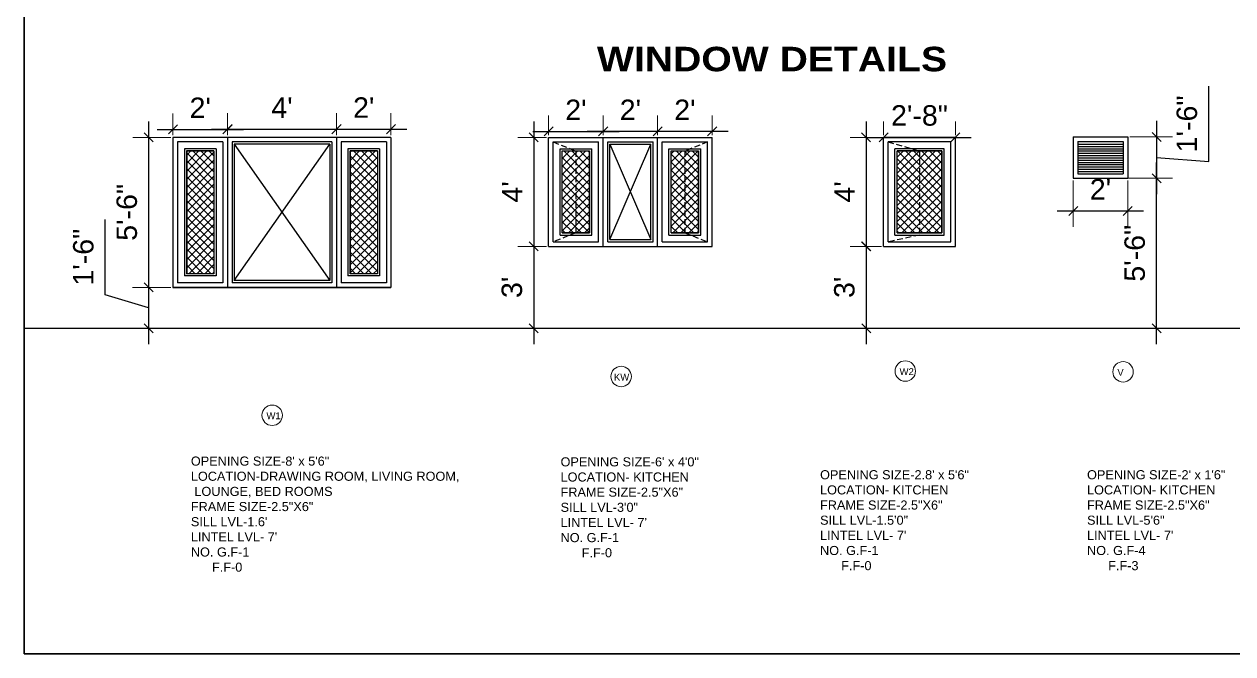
# Model space of a CAD drawing. Header units: inches. Extents: x 127248 to 130601, y 247968 to 250486.
# Drawn here: x 128430 to 128963, y 247985 to 248262 of the extents above; entities that cross this region are included whole.
import ezdxf

# ---------------------------------------------------------------- set-up
doc = ezdxf.new("R2010")
doc.units = ezdxf.units.IN
doc.header["$LTSCALE"] = 10
doc.header["$MEASUREMENT"] = 0
doc.header["$PDMODE"] = 35
doc.linetypes.add('DASHED2', pattern=[0.375, 0.25, -0.125])
doc.layers.get('0').update_dxf_attribs({"linetype": 'CONTINUOUS'})
doc.layers.get('Defpoints').update_dxf_attribs({"linetype": 'CONTINUOUS'})
doc.layers.add('DEFAULT COPY', color=7, linetype='CONTINUOUS')
for name, color, linetype, lineweight in [('dim', 7, 'CONTINUOUS', 13), ('FORMAT', 7, 'CONTINUOUS', 60), ('TEXT', 254, 'CONTINUOUS', 25)]:
    doc.layers.add(name, color=color, linetype=linetype, lineweight=lineweight)
doc.layers.add('dimention', color=7, linetype='CONTINUOUS', lineweight=9, true_color=0x242424)
doc.styles.add('10', font='arial.ttf', dxfattribs={"height": 9})
doc.styles.get("Standard").update_dxf_attribs({"font": 'arial.ttf', "height": 12})
doc.dimstyles.new('10', dxfattribs={"dimtxt": 6, "dimasz": 4, "dimexe": 7, "dimexo": 1, "dimgap": 5, "dimtad": 1, "dimdec": 0, "dimzin": 0, "dimdsep": 46, "dimlunit": 4, "dimtxsty": '10', "dimblk": 'OBLIQUE', "dimcen": 10, "dimdle": 7, "dimclre": 8, "dimadec": 0, "dimazin": 0, "dimtfac": 10, "dimtdec": 0, "dimtofl": 0, "dimtmove": 0, "dimatfit": 3, "dimfxl": 1, "dimtolj": 1, "dimtzin": 0, "dimlwe": 15, "dimarcsym": 0})

# ---------------------------------------------------------------- blocks, each defined once
blk = doc.blocks.new('_Oblique')
at = {"color": 0, "linetype": 'ByBlock', "lineweight": -2}
blk.add_line((-0.5, -0.5), (0.5, 0.5), dxfattribs=at)
blk = doc.blocks.new('*D121')
at = {"layer": 'Defpoints', "color": 0, "linetype": 'Continuous', "transparency": 16777216}
for p in [(128495.99, 248212.64), (128519.99, 248216.14), (128519.99, 248212.64)]:
    blk.add_point(p, dxfattribs=at)
at = {"layer": 'dimention', "color": 8, "linetype": 'Continuous', "lineweight": 15, "transparency": 16777216}
for p, q in [((128495.99, 248213.64), (128495.99, 248223.14)), ((128519.99, 248213.64), (128519.99, 248223.14))]:
    blk.add_line(p, q, dxfattribs=at)
at = {"layer": 'dimention', "color": 0, "linetype": 'Continuous', "lineweight": -2, "transparency": 16777216}
blk.add_line((128488.99, 248216.14), (128526.99, 248216.14), dxfattribs=at)
at = {"layer": 'dimention', "color": 0, "linetype": 'Continuous', "lineweight": -2, "transparency": 16777216, "xscale": 4, "yscale": 4, "zscale": 4, "rotation": 180}
blk.add_blockref('_Oblique', (128495.99, 248216.14), dxfattribs=at)
at = {"layer": 'dimention', "color": 0, "linetype": 'Continuous', "lineweight": -2, "transparency": 16777216, "xscale": 4, "yscale": 4, "zscale": 4}
blk.add_blockref('_Oblique', (128519.99, 248216.14), dxfattribs=at)
at = {"layer": 'dimention', "color": 0, "linetype": 'Continuous', "transparency": 16777216, "insert": (128507.99, 248225.66), "char_height": 9, "attachment_point": 5, "style": '10'}
blk.add_mtext("\\A1;2'", dxfattribs=at)
blk = doc.blocks.new('*D122')
at = {"layer": 'Defpoints', "color": 0, "linetype": 'Continuous', "transparency": 16777216}
for p in [(128519.99, 248212.64), (128567.99, 248216.23), (128567.99, 248212.64)]:
    blk.add_point(p, dxfattribs=at)
at = {"layer": 'dimention', "color": 8, "linetype": 'Continuous', "lineweight": 15, "transparency": 16777216}
for p, q in [((128519.99, 248213.64), (128519.99, 248223.23)), ((128567.99, 248213.64), (128567.99, 248223.23))]:
    blk.add_line(p, q, dxfattribs=at)
at = {"layer": 'dimention', "color": 0, "linetype": 'Continuous', "lineweight": -2, "transparency": 16777216}
blk.add_line((128512.99, 248216.23), (128574.99, 248216.23), dxfattribs=at)
at = {"layer": 'dimention', "color": 0, "linetype": 'Continuous', "lineweight": -2, "transparency": 16777216, "xscale": 4, "yscale": 4, "zscale": 4, "rotation": 180}
blk.add_blockref('_Oblique', (128519.99, 248216.23), dxfattribs=at)
at = {"layer": 'dimention', "color": 0, "linetype": 'Continuous', "lineweight": -2, "transparency": 16777216, "xscale": 4, "yscale": 4, "zscale": 4}
blk.add_blockref('_Oblique', (128567.99, 248216.23), dxfattribs=at)
at = {"layer": 'dimention', "color": 0, "linetype": 'Continuous', "transparency": 16777216, "insert": (128543.99, 248225.73), "char_height": 9, "attachment_point": 5, "style": '10'}
blk.add_mtext("\\A1;4'", dxfattribs=at)
blk = doc.blocks.new('*D123')
at = {"layer": 'Defpoints', "color": 0, "linetype": 'Continuous', "transparency": 16777216}
for p in [(128661.43, 248212.64), (128685.43, 248215.24), (128685.43, 248212.64)]:
    blk.add_point(p, dxfattribs=at)
at = {"layer": 'dimention', "color": 8, "linetype": 'Continuous', "lineweight": 15, "transparency": 16777216}
for p, q in [((128661.43, 248213.64), (128661.43, 248222.24)), ((128685.43, 248213.64), (128685.43, 248222.24))]:
    blk.add_line(p, q, dxfattribs=at)
at = {"layer": 'dimention', "color": 0, "linetype": 'Continuous', "lineweight": -2, "transparency": 16777216}
blk.add_line((128654.43, 248215.24), (128692.43, 248215.24), dxfattribs=at)
at = {"layer": 'dimention', "color": 0, "linetype": 'Continuous', "lineweight": -2, "transparency": 16777216, "xscale": 4, "yscale": 4, "zscale": 4, "rotation": 180}
blk.add_blockref('_Oblique', (128661.43, 248215.24), dxfattribs=at)
at = {"layer": 'dimention', "color": 0, "linetype": 'Continuous', "lineweight": -2, "transparency": 16777216, "xscale": 4, "yscale": 4, "zscale": 4}
blk.add_blockref('_Oblique', (128685.43, 248215.24), dxfattribs=at)
at = {"layer": 'dimention', "color": 0, "linetype": 'Continuous', "transparency": 16777216, "insert": (128673.43, 248224.76), "char_height": 9, "attachment_point": 5, "style": '10'}
blk.add_mtext("\\A1;2'", dxfattribs=at)
blk = doc.blocks.new('*D124')
at = {"layer": 'Defpoints', "color": 0, "linetype": 'Continuous', "transparency": 16777216}
for p in [(128709.43, 248215.24), (128709.43, 248212.64), (128733.43, 248212.64)]:
    blk.add_point(p, dxfattribs=at)
at = {"layer": 'dimention', "color": 8, "linetype": 'Continuous', "lineweight": 15, "transparency": 16777216}
for p, q in [((128709.43, 248213.64), (128709.43, 248222.24)), ((128733.43, 248213.64), (128733.43, 248222.24))]:
    blk.add_line(p, q, dxfattribs=at)
at = {"layer": 'dimention', "color": 0, "linetype": 'Continuous', "lineweight": -2, "transparency": 16777216}
blk.add_line((128740.43, 248215.24), (128702.43, 248215.24), dxfattribs=at)
at = {"layer": 'dimention', "color": 0, "linetype": 'Continuous', "lineweight": -2, "transparency": 16777216, "xscale": 4, "yscale": 4, "zscale": 4, "rotation": 180}
blk.add_blockref('_Oblique', (128709.43, 248215.24), dxfattribs=at)
at = {"layer": 'dimention', "color": 0, "linetype": 'Continuous', "lineweight": -2, "transparency": 16777216, "xscale": 4, "yscale": 4, "zscale": 4}
blk.add_blockref('_Oblique', (128733.43, 248215.24), dxfattribs=at)
at = {"layer": 'dimention', "color": 0, "linetype": 'Continuous', "transparency": 16777216, "insert": (128721.43, 248224.76), "char_height": 9, "attachment_point": 5, "style": '10'}
blk.add_mtext("\\A1;2'", dxfattribs=at)
blk = doc.blocks.new('*D125')
at = {"layer": 'Defpoints', "color": 0, "linetype": 'Continuous', "transparency": 16777216}
for p in [(128685.43, 248215.24), (128685.43, 248212.64), (128709.43, 248212.64)]:
    blk.add_point(p, dxfattribs=at)
at = {"layer": 'dimention', "color": 8, "linetype": 'Continuous', "lineweight": 15, "transparency": 16777216}
for p, q in [((128685.43, 248213.64), (128685.43, 248222.24)), ((128709.43, 248213.64), (128709.43, 248222.24))]:
    blk.add_line(p, q, dxfattribs=at)
at = {"layer": 'dimention', "color": 0, "linetype": 'Continuous', "lineweight": -2, "transparency": 16777216}
blk.add_line((128716.43, 248215.24), (128678.43, 248215.24), dxfattribs=at)
at = {"layer": 'dimention', "color": 0, "linetype": 'Continuous', "lineweight": -2, "transparency": 16777216, "xscale": 4, "yscale": 4, "zscale": 4, "rotation": 180}
blk.add_blockref('_Oblique', (128685.43, 248215.24), dxfattribs=at)
at = {"layer": 'dimention', "color": 0, "linetype": 'Continuous', "lineweight": -2, "transparency": 16777216, "xscale": 4, "yscale": 4, "zscale": 4}
blk.add_blockref('_Oblique', (128709.43, 248215.24), dxfattribs=at)
at = {"layer": 'dimention', "color": 0, "linetype": 'Continuous', "transparency": 16777216, "insert": (128697.43, 248224.76), "char_height": 9, "attachment_point": 5, "style": '10'}
blk.add_mtext("\\A1;2'", dxfattribs=at)
blk = doc.blocks.new('*D126')
at = {"layer": 'Defpoints', "color": 0, "linetype": 'Continuous', "transparency": 16777216}
for p in [(128661.43, 248212.64), (128654.88, 248164.64), (128661.43, 248164.64)]:
    blk.add_point(p, dxfattribs=at)
at = {"layer": 'dimention', "color": 0, "linetype": 'Continuous', "lineweight": -2, "transparency": 16777216}
blk.add_line((128654.88, 248219.64), (128654.88, 248157.64), dxfattribs=at)
at = {"layer": 'dimention', "color": 8, "linetype": 'Continuous', "lineweight": 15, "transparency": 16777216}
for p, q in [((128660.43, 248212.64), (128647.88, 248212.64)), ((128660.43, 248164.64), (128647.88, 248164.64))]:
    blk.add_line(p, q, dxfattribs=at)
at = {"layer": 'dimention', "color": 0, "linetype": 'Continuous', "lineweight": -2, "transparency": 16777216, "xscale": 4, "yscale": 4, "zscale": 4}
for p, rotation in [((128654.88, 248212.64), 90), ((128654.88, 248164.64), 270)]:
    blk.add_blockref('_Oblique', p, dxfattribs=dict(at, rotation=rotation))
at = {"layer": 'dimention', "color": 0, "linetype": 'Continuous', "transparency": 16777216, "insert": (128645.38, 248188.64), "char_height": 9, "attachment_point": 5, "rotation": 90, "style": '10'}
blk.add_mtext("\\A1;4'", dxfattribs=at)
blk = doc.blocks.new('*D131')
at = {"layer": 'Defpoints', "color": 0, "linetype": 'Continuous', "transparency": 16777216}
for p in [(128808.95, 248212.64), (128840.55, 248212.64), (128840.55, 248212.64)]:
    blk.add_point(p, dxfattribs=at)
at = {"layer": 'dimention', "color": 8, "linetype": 'Continuous', "lineweight": 15, "transparency": 16777216}
for p, q in [((128808.95, 248213.64), (128808.95, 248219.64)), ((128840.55, 248213.64), (128840.55, 248219.64))]:
    blk.add_line(p, q, dxfattribs=at)
at = {"layer": 'dimention', "color": 0, "linetype": 'Continuous', "lineweight": -2, "transparency": 16777216}
blk.add_line((128801.95, 248212.64), (128847.55, 248212.64), dxfattribs=at)
at = {"layer": 'dimention', "color": 0, "linetype": 'Continuous', "lineweight": -2, "transparency": 16777216, "xscale": 4, "yscale": 4, "zscale": 4, "rotation": 180}
blk.add_blockref('_Oblique', (128808.95, 248212.64), dxfattribs=at)
at = {"layer": 'dimention', "color": 0, "linetype": 'Continuous', "lineweight": -2, "transparency": 16777216, "xscale": 4, "yscale": 4, "zscale": 4}
blk.add_blockref('_Oblique', (128840.55, 248212.64), dxfattribs=at)
at = {"layer": 'dimention', "color": 0, "linetype": 'Continuous', "transparency": 16777216, "insert": (128824.75, 248222.23), "char_height": 9, "attachment_point": 5, "style": '10'}
blk.add_mtext('\\A1;2\'-8"', dxfattribs=at)
blk = doc.blocks.new('*D132')
at = {"layer": 'Defpoints', "color": 0, "linetype": 'Continuous', "transparency": 16777216}
for p in [(128808.95, 248212.64), (128801.23, 248164.64), (128808.95, 248164.64)]:
    blk.add_point(p, dxfattribs=at)
at = {"layer": 'dimention', "color": 0, "linetype": 'Continuous', "lineweight": -2, "transparency": 16777216}
blk.add_line((128801.23, 248219.64), (128801.23, 248157.64), dxfattribs=at)
at = {"layer": 'dimention', "color": 8, "linetype": 'Continuous', "lineweight": 15, "transparency": 16777216}
for p, q in [((128807.95, 248212.64), (128794.23, 248212.64)), ((128807.95, 248164.64), (128794.23, 248164.64))]:
    blk.add_line(p, q, dxfattribs=at)
at = {"layer": 'dimention', "color": 0, "linetype": 'Continuous', "lineweight": -2, "transparency": 16777216, "xscale": 4, "yscale": 4, "zscale": 4}
for p, rotation in [((128801.23, 248212.64), 90), ((128801.23, 248164.64), 270)]:
    blk.add_blockref('_Oblique', p, dxfattribs=dict(at, rotation=rotation))
at = {"layer": 'dimention', "color": 0, "linetype": 'Continuous', "transparency": 16777216, "insert": (128791.73, 248188.64), "char_height": 9, "attachment_point": 5, "rotation": 90, "style": '10'}
blk.add_mtext("\\A1;4'", dxfattribs=at)
blk = doc.blocks.new('*D133')
at = {"layer": 'Defpoints', "color": 0, "linetype": 'Continuous', "transparency": 16777216}
for p in [(128916.45, 248212.84), (128916.45, 248194.64), (128929.16, 248194.64)]:
    blk.add_point(p, dxfattribs=at)
at = {"layer": 'dimention', "color": 0, "linetype": 'Continuous', "lineweight": -2, "transparency": 16777216}
for p, q in [((128952.15, 248202.02), (128952.15, 248235.1)), ((128929.16, 248219.84), (128929.16, 248187.64)), ((128929.16, 248203.74), (128952.15, 248202.02))]:
    blk.add_line(p, q, dxfattribs=at)
at = {"layer": 'dimention', "color": 8, "linetype": 'Continuous', "lineweight": 15, "transparency": 16777216}
for p, q in [((128917.45, 248212.84), (128936.16, 248212.84)), ((128917.45, 248194.64), (128936.16, 248194.64))]:
    blk.add_line(p, q, dxfattribs=at)
at = {"layer": 'dimention', "color": 0, "linetype": 'Continuous', "lineweight": -2, "transparency": 16777216, "xscale": 4, "yscale": 4, "zscale": 4}
for p, rotation in [((128929.16, 248212.84), 90), ((128929.16, 248194.64), 270)]:
    blk.add_blockref('_Oblique', p, dxfattribs=dict(at, rotation=rotation))
at = {"layer": 'dimention', "color": 0, "linetype": 'Continuous', "transparency": 16777216, "insert": (128942.55, 248218.56), "char_height": 9, "attachment_point": 5, "rotation": 90, "style": '10'}
blk.add_mtext('\\A1;1\'-6"', dxfattribs=at)
blk = doc.blocks.new('*D134')
at = {"layer": 'Defpoints', "color": 0, "linetype": 'Continuous', "transparency": 16777216}
for p in [(128892.45, 248194.72), (128916.45, 248194.72), (128916.45, 248180.27)]:
    blk.add_point(p, dxfattribs=at)
at = {"layer": 'dimention', "color": 8, "linetype": 'Continuous', "lineweight": 15, "transparency": 16777216}
for p, q in [((128892.45, 248193.72), (128892.45, 248173.27)), ((128916.45, 248193.72), (128916.45, 248173.27))]:
    blk.add_line(p, q, dxfattribs=at)
at = {"layer": 'dimention', "color": 0, "linetype": 'Continuous', "lineweight": -2, "transparency": 16777216}
blk.add_line((128885.45, 248180.27), (128923.45, 248180.27), dxfattribs=at)
at = {"layer": 'dimention', "color": 0, "linetype": 'Continuous', "lineweight": -2, "transparency": 16777216, "xscale": 4, "yscale": 4, "zscale": 4, "rotation": 180}
blk.add_blockref('_Oblique', (128892.45, 248180.27), dxfattribs=at)
at = {"layer": 'dimention', "color": 0, "linetype": 'Continuous', "lineweight": -2, "transparency": 16777216, "xscale": 4, "yscale": 4, "zscale": 4}
blk.add_blockref('_Oblique', (128916.45, 248180.27), dxfattribs=at)
at = {"layer": 'dimention', "color": 0, "linetype": 'Continuous', "transparency": 16777216, "insert": (128904.45, 248189.79), "char_height": 9, "attachment_point": 5, "style": '10'}
blk.add_mtext("\\A1;2'", dxfattribs=at)
blk = doc.blocks.new('*D135')
at = {"layer": 'Defpoints', "color": 0, "linetype": 'Continuous', "transparency": 16777216}
for p in [(128898.16, 248194.64), (128929.16, 248194.64), (128898.16, 248128.64)]:
    blk.add_point(p, dxfattribs=at)
at = {"layer": 'dimention', "color": 0, "linetype": 'Continuous', "lineweight": -2, "transparency": 16777216}
blk.add_line((128929.16, 248121.64), (128929.16, 248201.64), dxfattribs=at)
at = {"layer": 'dimention', "color": 8, "linetype": 'Continuous', "lineweight": 15, "transparency": 16777216}
for p, q in [((128899.16, 248194.64), (128936.16, 248194.64)), ((128899.16, 248128.64), (128936.16, 248128.64))]:
    blk.add_line(p, q, dxfattribs=at)
at = {"layer": 'dimention', "color": 0, "linetype": 'Continuous', "lineweight": -2, "transparency": 16777216, "xscale": 4, "yscale": 4, "zscale": 4}
for p, rotation in [((128929.16, 248194.64), 90), ((128929.16, 248128.64), 270)]:
    blk.add_blockref('_Oblique', p, dxfattribs=dict(at, rotation=rotation))
at = {"layer": 'dimention', "color": 0, "linetype": 'Continuous', "transparency": 16777216, "insert": (128919.56, 248161.64), "char_height": 9, "attachment_point": 5, "rotation": 90, "style": '10'}
blk.add_mtext('\\A1;5\'-6"', dxfattribs=at)
blk = doc.blocks.new('*D136')
at = {"layer": 'Defpoints', "color": 0, "linetype": 'Continuous', "transparency": 16777216}
for p in [(128567.99, 248212.64), (128591.99, 248216.23), (128591.99, 248212.64)]:
    blk.add_point(p, dxfattribs=at)
at = {"layer": 'dimention', "color": 8, "linetype": 'Continuous', "lineweight": 15, "transparency": 16777216}
for p, q in [((128567.99, 248213.64), (128567.99, 248223.23)), ((128591.99, 248213.64), (128591.99, 248223.23))]:
    blk.add_line(p, q, dxfattribs=at)
at = {"layer": 'dimention', "color": 0, "linetype": 'Continuous', "lineweight": -2, "transparency": 16777216}
blk.add_line((128560.99, 248216.23), (128598.99, 248216.23), dxfattribs=at)
at = {"layer": 'dimention', "color": 0, "linetype": 'Continuous', "lineweight": -2, "transparency": 16777216, "xscale": 4, "yscale": 4, "zscale": 4, "rotation": 180}
blk.add_blockref('_Oblique', (128567.99, 248216.23), dxfattribs=at)
at = {"layer": 'dimention', "color": 0, "linetype": 'Continuous', "lineweight": -2, "transparency": 16777216, "xscale": 4, "yscale": 4, "zscale": 4}
blk.add_blockref('_Oblique', (128591.99, 248216.23), dxfattribs=at)
at = {"layer": 'dimention', "color": 0, "linetype": 'Continuous', "transparency": 16777216, "insert": (128579.99, 248225.75), "char_height": 9, "attachment_point": 5, "style": '10'}
blk.add_mtext("\\A1;2'", dxfattribs=at)
blk = doc.blocks.new('*D137')
at = {"layer": 'Defpoints', "color": 0, "linetype": 'Continuous', "transparency": 16777216}
for p in [(128661.43, 248164.64), (128654.88, 248128.64), (128654.88, 248128.64)]:
    blk.add_point(p, dxfattribs=at)
at = {"layer": 'dimention', "color": 0, "linetype": 'Continuous', "lineweight": -2, "transparency": 16777216}
blk.add_line((128654.88, 248171.64), (128654.88, 248121.64), dxfattribs=at)
at = {"layer": 'dimention', "color": 8, "linetype": 'Continuous', "lineweight": 15, "transparency": 16777216}
for p, q in [((128660.43, 248164.64), (128647.88, 248164.64)), ((128653.88, 248128.64), (128647.88, 248128.64))]:
    blk.add_line(p, q, dxfattribs=at)
at = {"layer": 'dimention', "color": 0, "linetype": 'Continuous', "lineweight": -2, "transparency": 16777216, "xscale": 4, "yscale": 4, "zscale": 4}
for p, rotation in [((128654.88, 248164.64), 90), ((128654.88, 248128.64), 270)]:
    blk.add_blockref('_Oblique', p, dxfattribs=dict(at, rotation=rotation))
at = {"layer": 'dimention', "color": 0, "linetype": 'Continuous', "transparency": 16777216, "insert": (128645.28, 248146.64), "char_height": 9, "attachment_point": 5, "rotation": 90, "style": '10'}
blk.add_mtext("\\A1;3'", dxfattribs=at)
blk = doc.blocks.new('*D138')
at = {"layer": 'Defpoints', "color": 0, "linetype": 'Continuous', "transparency": 16777216}
for p in [(128495.99, 248212.64), (128485.27, 248146.64), (128495.99, 248146.64)]:
    blk.add_point(p, dxfattribs=at)
at = {"layer": 'dimention', "color": 0, "linetype": 'Continuous', "lineweight": -2, "transparency": 16777216}
blk.add_line((128485.27, 248219.64), (128485.27, 248139.64), dxfattribs=at)
at = {"layer": 'dimention', "color": 8, "linetype": 'Continuous', "lineweight": 15, "transparency": 16777216}
for p, q in [((128494.99, 248212.64), (128478.27, 248212.64)), ((128494.99, 248146.64), (128478.27, 248146.64))]:
    blk.add_line(p, q, dxfattribs=at)
at = {"layer": 'dimention', "color": 0, "linetype": 'Continuous', "lineweight": -2, "transparency": 16777216, "xscale": 4, "yscale": 4, "zscale": 4}
for p, rotation in [((128485.27, 248212.64), 90), ((128485.27, 248146.64), 270)]:
    blk.add_blockref('_Oblique', p, dxfattribs=dict(at, rotation=rotation))
at = {"layer": 'dimention', "color": 0, "linetype": 'Continuous', "transparency": 16777216, "insert": (128475.68, 248179.64), "char_height": 9, "attachment_point": 5, "rotation": 90, "style": '10'}
blk.add_mtext('\\A1;5\'-6"', dxfattribs=at)
blk = doc.blocks.new('*D139')
at = {"layer": 'Defpoints', "color": 0, "linetype": 'Continuous', "transparency": 16777216}
for p in [(128495.99, 248146.64), (128485.22, 248128.64), (128495.99, 248128.64)]:
    blk.add_point(p, dxfattribs=at)
at = {"layer": 'dimention', "color": 0, "linetype": 'Continuous', "lineweight": -2, "transparency": 16777216}
for p, q in [((128466.13, 248143.37), (128466.13, 248176.44)), ((128485.22, 248153.64), (128485.22, 248121.64)), ((128485.22, 248137.64), (128466.13, 248143.37))]:
    blk.add_line(p, q, dxfattribs=at)
at = {"layer": 'dimention', "color": 8, "linetype": 'Continuous', "lineweight": 15, "transparency": 16777216}
for p, q in [((128494.99, 248146.64), (128478.22, 248146.64)), ((128494.99, 248128.64), (128478.22, 248128.64))]:
    blk.add_line(p, q, dxfattribs=at)
at = {"layer": 'dimention', "color": 0, "linetype": 'Continuous', "lineweight": -2, "transparency": 16777216, "xscale": 4, "yscale": 4, "zscale": 4}
for p, rotation in [((128485.22, 248146.64), 90), ((128485.22, 248128.64), 270)]:
    blk.add_blockref('_Oblique', p, dxfattribs=dict(at, rotation=rotation))
at = {"layer": 'dimention', "color": 0, "linetype": 'Continuous', "transparency": 16777216, "insert": (128456.53, 248159.91), "char_height": 9, "attachment_point": 5, "rotation": 90, "style": '10'}
blk.add_mtext('\\A1;1\'-6"', dxfattribs=at)
blk = doc.blocks.new('*D141')
at = {"layer": 'Defpoints', "color": 0, "linetype": 'Continuous', "transparency": 16777216}
for p in [(128808.95, 248164.64), (128801.3, 248128.64), (128808.95, 248128.64)]:
    blk.add_point(p, dxfattribs=at)
at = {"layer": 'dimention', "color": 0, "linetype": 'Continuous', "lineweight": -2, "transparency": 16777216}
blk.add_line((128801.3, 248171.64), (128801.3, 248121.64), dxfattribs=at)
at = {"layer": 'dimention', "color": 8, "linetype": 'Continuous', "lineweight": 15, "transparency": 16777216}
for p, q in [((128807.95, 248164.64), (128794.3, 248164.64)), ((128807.95, 248128.64), (128794.3, 248128.64))]:
    blk.add_line(p, q, dxfattribs=at)
at = {"layer": 'dimention', "color": 0, "linetype": 'Continuous', "lineweight": -2, "transparency": 16777216, "xscale": 4, "yscale": 4, "zscale": 4}
for p, rotation in [((128801.3, 248164.64), 90), ((128801.3, 248128.64), 270)]:
    blk.add_blockref('_Oblique', p, dxfattribs=dict(at, rotation=rotation))
at = {"layer": 'dimention', "color": 0, "linetype": 'Continuous', "transparency": 16777216, "insert": (128791.7, 248146.64), "char_height": 9, "attachment_point": 5, "rotation": 90, "style": '10'}
blk.add_mtext("\\A1;3'", dxfattribs=at)

msp = doc.modelspace()

# ---------------------------------------------------------------- hatches: boundary and pattern name
at = {"layer": 'TEXT'}
h = msp.add_hatch(dxfattribs=at)
h.set_pattern_fill('ANSI37', color=256, scale=20, style=0)
h.set_pattern_definition([(45, (289.9413, -1035.6818), (-1.767766953, 1.767766953), []), (135, (289.9413, -1035.6818), (-1.767766953, -1.767766953), [])])
h.paths.add_polyline_path([(128502.16, 248206.64), (128513.99, 248206.64), (128513.99, 248152.64), (128502.16, 248152.64)])
h.paths.add_polyline_path([(128573.99, 248206.64), (128585.99, 248206.64), (128585.99, 248152.64), (128573.99, 248152.64)])
h = msp.add_hatch(dxfattribs=at)
h.set_pattern_fill('ANSI37', color=256, scale=20, style=0)
h.set_pattern_definition([(45, (227.0313, -1035.6818), (-1.767766953, 1.767766953), []), (135, (227.0313, -1035.6818), (-1.767766953, -1.767766953), [])])
h.paths.add_polyline_path([(128667.43, 248206.64), (128679.43, 248206.64), (128679.43, 248170.64), (128667.43, 248170.64)])
h.paths.add_polyline_path([(128715.43, 248206.64), (128727.43, 248206.64), (128727.43, 248170.64), (128715.43, 248170.64)])
h = msp.add_hatch(dxfattribs=at)
h.set_pattern_fill('ANSI37', color=256, scale=20, style=0)
h.set_pattern_definition([(45, (-135.1674, -1035.6818), (-1.767766953, 1.767766953), []), (135, (-135.1674, -1035.6818), (-1.767766953, -1.767766953), [])])
h.paths.add_polyline_path([(128814.95, 248206.64), (128834.55, 248206.64), (128834.55, 248170.64), (128814.95, 248170.64)])

# ---------------------------------------------------------------- linework, layer by layer
at = {"layer": 'DEFAULT COPY', "color": 0, "lineweight": 25}
for p, q in [((128591.99, 248212.64), (128495.99, 248212.64)), ((128495.99, 248212.64), (128495.99, 248146.64)), ((128519.99, 248212.64), (128519.99, 248146.64)), ((128567.99, 248212.64), (128567.97, 248146.64)), ((128591.99, 248212.64), (128591.99, 248146.64)), ((128661.43, 248164.64), (128661.43, 248212.64)), ((128661.43, 248212.64), (128733.43, 248212.64)), ((128661.43, 248212.64), (128685.43, 248212.64)), ((128685.43, 248164.64), (128685.43, 248212.64)), ((128709.43, 248164.64), (128709.43, 248212.64)), ((128733.43, 248164.64), (128733.43, 248212.64)), ((128808.95, 248164.64), (128808.95, 248212.64)), ((128840.55, 248212.64), (128808.95, 248212.64)), ((128840.55, 248164.64), (128840.55, 248212.64)), ((128840.55, 248164.64), (128840.55, 248212.64)), ((128892.45, 248212.84), (128916.45, 248212.84)), ((128892.45, 248212.84), (128892.45, 248194.64)), ((128916.45, 248212.84), (128916.45, 248194.64)), ((128517.99, 248210.64), (128497.99, 248210.64)), ((128497.99, 248210.64), (128497.99, 248148.64)), ((128514.99, 248207.64), (128500.99, 248207.64)), ((128500.99, 248207.64), (128500.99, 248151.64)), ((128513.99, 248206.64), (128501.99, 248206.64)), ((128501.99, 248206.64), (128501.99, 248152.64)), ((128513.99, 248206.64), (128513.99, 248152.64)), ((128514.99, 248207.64), (128514.99, 248151.64)), ((128517.99, 248210.64), (128517.99, 248148.64)), ((128565.99, 248210.64), (128521.99, 248210.64)), ((128521.99, 248210.64), (128521.99, 248148.64)), ((128564.99, 248209.64), (128522.99, 248209.64)), ((128522.99, 248209.64), (128522.99, 248149.64)), ((128522.99, 248209.64), (128564.99, 248149.64)), ((128522.99, 248149.64), (128564.99, 248209.64)), ((128564.99, 248209.64), (128564.99, 248149.64)), ((128565.99, 248210.64), (128565.99, 248148.64)), ((128589.99, 248210.64), (128569.99, 248210.64)), ((128569.99, 248210.64), (128569.99, 248148.64)), ((128586.99, 248207.64), (128572.99, 248207.64)), ((128572.99, 248207.64), (128572.99, 248151.64)), ((128585.99, 248206.64), (128573.99, 248206.64)), ((128573.99, 248206.64), (128573.99, 248152.64)), ((128585.99, 248206.64), (128585.99, 248152.64)), ((128586.99, 248207.64), (128586.99, 248151.64)), ((128589.99, 248210.64), (128589.99, 248148.64)), ((128663.43, 248166.64), (128663.43, 248210.64)), ((128663.43, 248210.64), (128683.43, 248210.64)), ((128666.43, 248169.64), (128666.43, 248207.64)), ((128666.43, 248207.64), (128680.43, 248207.64)), ((128667.43, 248170.64), (128667.43, 248206.64)), ((128667.43, 248206.64), (128679.43, 248206.64)), ((128679.43, 248170.64), (128679.43, 248206.64)), ((128680.43, 248169.64), (128680.43, 248207.64)), ((128683.43, 248166.64), (128683.43, 248210.64)), ((128687.43, 248166.64), (128687.43, 248210.64)), ((128687.43, 248210.64), (128707.43, 248210.64)), ((128688.43, 248167.64), (128688.43, 248209.64)), ((128688.43, 248209.64), (128706.43, 248209.64)), ((128688.43, 248209.64), (128706.43, 248167.64)), ((128688.43, 248167.64), (128706.43, 248209.64)), ((128706.43, 248167.64), (128706.43, 248209.64)), ((128707.43, 248166.64), (128707.43, 248210.64)), ((128711.43, 248166.64), (128711.43, 248210.64)), ((128711.43, 248210.64), (128731.43, 248210.64)), ((128714.43, 248169.64), (128714.43, 248207.64)), ((128714.43, 248207.64), (128728.43, 248207.64)), ((128715.43, 248170.64), (128715.43, 248206.64)), ((128715.43, 248206.64), (128727.43, 248206.64)), ((128727.43, 248170.64), (128727.43, 248206.64)), ((128728.43, 248169.64), (128728.43, 248207.64)), ((128731.43, 248166.64), (128731.43, 248210.64)), ((128810.95, 248166.64), (128810.95, 248210.64)), ((128838.55, 248210.64), (128810.95, 248210.64)), ((128813.95, 248169.64), (128813.95, 248207.64)), ((128835.55, 248207.64), (128813.95, 248207.64)), ((128814.95, 248170.64), (128814.95, 248206.64)), ((128834.55, 248206.64), (128814.95, 248206.64)), ((128834.55, 248170.64), (128834.55, 248206.64)), ((128835.55, 248169.64), (128835.55, 248207.64)), ((128838.55, 248166.64), (128838.55, 248210.64)), ((128894.45, 248210.84), (128914.45, 248210.84)), ((128894.45, 248210.84), (128894.45, 248196.64)), ((128914.45, 248210.84), (128914.45, 248196.64)), ((128894.45, 248196.64), (128914.45, 248196.64)), ((128892.45, 248194.64), (128916.45, 248194.64)), ((128666.43, 248169.64), (128680.43, 248169.64)), ((128667.43, 248170.64), (128679.43, 248170.64)), ((128714.43, 248169.64), (128728.43, 248169.64)), ((128715.43, 248170.64), (128727.43, 248170.64)), ((128813.95, 248169.64), (128835.55, 248169.64)), ((128814.95, 248170.64), (128834.55, 248170.64)), ((128661.43, 248164.64), (128733.43, 248164.64)), ((128661.43, 248164.64), (128733.43, 248164.64)), ((128663.43, 248166.64), (128683.43, 248166.64)), ((128687.43, 248166.64), (128707.43, 248166.64)), ((128688.43, 248167.64), (128706.43, 248167.64)), ((128711.43, 248166.64), (128731.43, 248166.64)), ((128808.95, 248164.64), (128840.55, 248164.64)), ((128810.95, 248166.64), (128838.55, 248166.64)), ((128517.99, 248148.64), (128497.99, 248148.64)), ((128514.99, 248151.64), (128500.99, 248151.64)), ((128513.99, 248152.64), (128501.99, 248152.64)), ((128565.99, 248148.64), (128521.99, 248148.64)), ((128564.99, 248149.64), (128522.99, 248149.64)), ((128589.99, 248148.64), (128569.99, 248148.64)), ((128586.99, 248151.64), (128572.99, 248151.64)), ((128585.99, 248152.64), (128573.99, 248152.64)), ((128495.99, 248146.64), (128591.99, 248146.64)), ((128591.99, 248146.64), (128495.99, 248146.64)), ((128430.45, 248128.64), (129008.93, 248128.64))]:
    msp.add_line(p, q, dxfattribs=at)
at = {"layer": 'DEFAULT COPY', "color": 0, "linetype": 'DASHED2', "lineweight": 25}
for p, q in [((128663.43, 248210.64), (128673.43, 248206.64)), ((128673.43, 248206.64), (128673.43, 248170.64)), ((128731.43, 248210.64), (128721.43, 248206.64)), ((128721.43, 248206.64), (128721.43, 248170.64)), ((128810.95, 248210.64), (128824.75, 248206.64)), ((128824.75, 248206.64), (128824.75, 248169.64)), ((128673.43, 248170.64), (128663.43, 248166.64)), ((128721.43, 248170.64), (128731.43, 248166.64)), ((128824.75, 248169.64), (128810.95, 248166.64))]:
    msp.add_line(p, q, dxfattribs=at)
at = {"layer": 'DEFAULT COPY', "color": 0, "lineweight": 25}
for points in [[(128502.16, 248206.64), (128513.99, 248206.64), (128513.99, 248152.64), (128502.16, 248152.64)], [(128573.99, 248206.64), (128585.99, 248206.64), (128585.99, 248152.64), (128573.99, 248152.64)], [(128667.43, 248206.64), (128679.43, 248206.64), (128679.43, 248170.64), (128667.43, 248170.64)], [(128715.43, 248206.64), (128727.43, 248206.64), (128727.43, 248170.64), (128715.43, 248170.64)], [(128814.95, 248206.64), (128834.55, 248206.64), (128834.55, 248170.64), (128814.95, 248170.64)]]:
    msp.add_lwpolyline(points, close=True, dxfattribs=at)
at = {"layer": 'dim', "ltscale": 4}
for centre in [(128693.35, 248107.4), (128818.5, 248109.79), (128914.41, 248109.48), (128539.68, 248090.34)]:
    msp.add_circle(centre, 4.5, dxfattribs=at)
at = {"layer": 'FORMAT', "lineweight": 30}
msp.add_lwpolyline([(128430.45, 247985.38), (129231.89, 247985.38), (129231.89, 248539.5), (128430.45, 248539.5)], close=True, dxfattribs=at)
at = {"layer": 'TEXT'}
for p, q in [((128894.45, 248209.64), (128914.45, 248209.64)), ((128894.45, 248208.64), (128914.45, 248208.64)), ((128894.45, 248207.64), (128914.45, 248207.64)), ((128894.45, 248206.64), (128914.45, 248206.64)), ((128894.45, 248205.64), (128914.45, 248205.64)), ((128894.45, 248205.64), (128914.45, 248205.64)), ((128894.45, 248204.64), (128914.45, 248204.64)), ((128894.45, 248203.64), (128914.45, 248203.64)), ((128894.45, 248202.64), (128914.45, 248202.64)), ((128894.45, 248201.64), (128914.45, 248201.64)), ((128894.45, 248200.64), (128914.45, 248200.64)), ((128894.45, 248199.64), (128914.45, 248199.64)), ((128894.45, 248198.64), (128914.45, 248198.64)), ((128894.45, 248197.64), (128914.45, 248197.64))]:
    msp.add_line(p, q, dxfattribs=at)

# ---------------------------------------------------------------- texts
at = {"layer": 'dim', "ltscale": 4, "char_height": 3, "width": 80.6286, "attachment_point": 1}
for s, insert in [('W2', (128815.97, 248111.06)), ('V', (128911.88, 248110.76)), ('KW', (128690.18, 248108.61)), ('W1', (128537.15, 248091.62))]:
    msp.add_mtext(s, dxfattribs=dict(at, insert=insert))
at = {"layer": 'TEXT', "attachment_point": 1}
for s, insert, char_height, width in [('{\\fArial Black|b0|i0|c0|p34;WINDOW DETAILS}', (128682.71, 248252.5), 10.7827, 194.4536), ('OPENING SIZE-8\' x 5\'6"\\PLOCATION-DRAWING ROOM, LIVING ROOM,\\P LOUNGE, BED ROOMS\\PFRAME SIZE-2.5"X6"\\PSILL LVL-1.6\'\\PLINTEL LVL- 7\' \\PNO. G.F-1\\P      F.F-0', (128503.86, 248072.18), 4, 235.3549), ('OPENING SIZE-6\' x 4\'0"\\PLOCATION- KITCHEN\\PFRAME SIZE-2.5"X6"\\PSILL LVL-3\'0"\\PLINTEL LVL- 7\' \\PNO. G.F-1\\P      F.F-0', (128666.68, 248071.85), 4, 235.3549), ('OPENING SIZE-2.8\' x 5\'6"\\PLOCATION- KITCHEN\\PFRAME SIZE-2.5"X6"\\PSILL LVL-1.5\'0"\\PLINTEL LVL- 7\' \\PNO. G.F-1\\P      F.F-0', (128780.96, 248066.18), 4, 235.3549), ('OPENING SIZE-2\' x 1\'6"\\PLOCATION- KITCHEN\\PFRAME SIZE-2.5"X6"\\PSILL LVL-5\'6"\\PLINTEL LVL- 7\' \\PNO. G.F-4\\P      F.F-3', (128898.54, 248066.18), 4, 235.3549)]:
    msp.add_mtext(s, dxfattribs=dict(at, insert=insert, char_height=char_height, width=width))

# ---------------------------------------------------------------- dimensions: what is measured, and where the dimension line sits
at = {"layer": 'dimention', "linetype": 'Continuous'}
dim = msp.add_linear_dim(base=(128929.16, 248194.64), p1=(128916.45, 248212.84), p2=(128916.45, 248194.64), angle=90, dimstyle='10', override={"dimtmove": 1}, dxfattribs=at)
dim.commit()
dim.dimension.update_dxf_attribs({"geometry": '*D133', "text_midpoint": (128952.15, 248207.02), "dimtype": 160})
for base, p1, p2, picture, middle in [((128519.99, 248216.14), (128495.99, 248212.64), (128519.99, 248212.64), '*D121', (128507.99, 248225.66)), ((128567.99, 248216.23), (128519.99, 248212.64), (128567.99, 248212.64), '*D122', (128543.99, 248225.73)), ((128591.99, 248216.23), (128567.99, 248212.64), (128591.99, 248212.64), '*D136', (128579.99, 248225.75)), ((128685.43, 248215.24), (128661.43, 248212.64), (128685.43, 248212.64), '*D123', (128673.43, 248224.76)), ((128685.43, 248215.24), (128709.43, 248212.64), (128685.43, 248212.64), '*D125', (128697.43, 248224.76)), ((128709.43, 248215.24), (128733.43, 248212.64), (128709.43, 248212.64), '*D124', (128721.43, 248224.76))]:
    dim = msp.add_linear_dim(base=base, p1=p1, p2=p2, dimstyle='10', override={"dimtmove": 1}, dxfattribs=at)
    dim.commit()
    dim.dimension.update_dxf_attribs({"geometry": picture, "text_midpoint": middle})
for base, p1, p2, picture, middle in [((128840.55, 248212.64), (128808.95, 248212.64), (128840.55, 248212.64), '*D131', (128824.75, 248212.64)), ((128916.45, 248180.27), (128892.45, 248194.72), (128916.45, 248194.72), '*D134', (128904.45, 248180.27))]:
    dim = msp.add_linear_dim(base=base, p1=p1, p2=p2, dimstyle='10', override={"dimtmove": 1}, dxfattribs=at)
    dim.commit()
    dim.dimension.update_dxf_attribs({"geometry": picture, "text_midpoint": middle, "dimtype": 160})
for base, p1, p2, picture, middle in [((128485.27, 248146.64), (128495.99, 248212.64), (128495.99, 248146.64), '*D138', (128475.68, 248179.64)), ((128654.88, 248164.64), (128661.43, 248212.64), (128661.43, 248164.64), '*D126', (128645.38, 248188.64)), ((128801.23, 248164.64), (128808.95, 248212.64), (128808.95, 248164.64), '*D132', (128791.73, 248188.64)), ((128929.16, 248194.64), (128898.16, 248128.64), (128898.16, 248194.64), '*D135', (128919.56, 248161.64)), ((128485.22, 248128.64), (128495.99, 248146.64), (128495.99, 248128.64), '*D139', (128456.53, 248148.37)), ((128654.88, 248128.64), (128661.43, 248164.64), (128654.88, 248128.64), '*D137', (128645.28, 248146.64)), ((128801.3, 248128.64), (128808.95, 248164.64), (128808.95, 248128.64), '*D141', (128791.7, 248146.64))]:
    dim = msp.add_linear_dim(base=base, p1=p1, p2=p2, angle=90, dimstyle='10', override={"dimtmove": 1}, dxfattribs=at)
    dim.commit()
    dim.dimension.update_dxf_attribs({"geometry": picture, "text_midpoint": middle})

doc.saveas('drawing.dxf')
